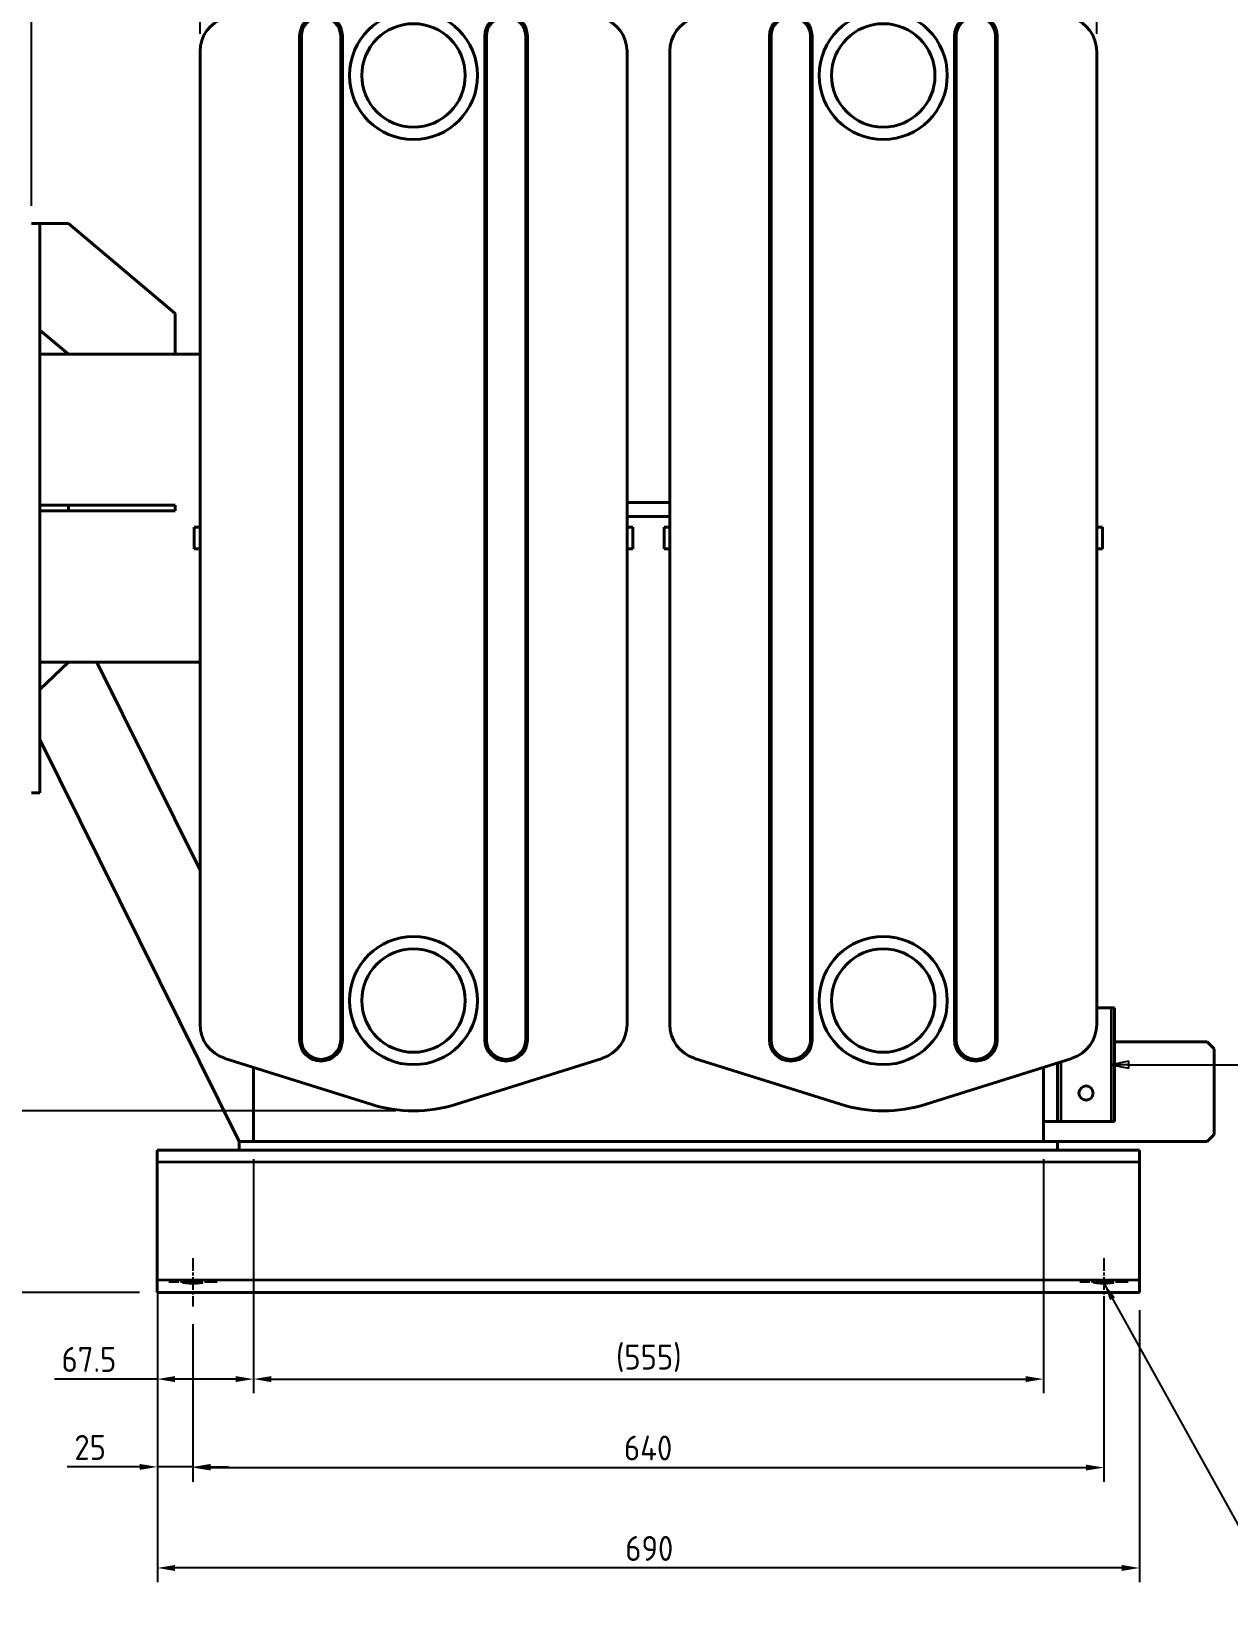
# Model space of a CAD drawing. Header units: millimetres. Extents: x 0 to 5945, y 0 to 4205.
# Drawn here: x 2093 to 2934, y 1028 to 2129 of the extents above; entities that cross this region are included whole.
import ezdxf

# ---------------------------------------------------------------- set-up
doc = ezdxf.new("R2010")
doc.units = ezdxf.units.MM
doc.header["$LTSCALE"] = 5
doc.linetypes.add('CHAIN', pattern=[0.3543, 0.2362, -0.0295, 0.0591, -0.0295])
for name, color, linetype, lineweight in [('가시적인 것(ISO)', 3, 'Continuous', 40), ('가시적인 좁은 것(ISO)', 3, 'Continuous', 35), ('기호(ISO)', 5, 'Continuous', 25), ('중심 표식(ISO)', 1, 'Continuous', 25), ('치수(ISO)', 2, 'Continuous', 25)]:
    doc.layers.add(name, color=color, linetype=linetype, lineweight=lineweight)
doc.styles.add('부품번호텍스트_PSTEK_POSCO', font='isocp.shx')
doc.styles.add('치수 텍스트_PSTEK_POSCO', font='isocp.shx')
doc.dimstyles.new('치수_PSTEK_POSCO', dxfattribs={"dimscale": 5, "dimtxt": 3.5, "dimasz": 2.5, "dimexe": 2, "dimexo": 2.5, "dimgap": 1, "dimtad": 1, "dimrnd": 1e-08, "dimdsep": 46, "dimtxsty": '치수 텍스트_PSTEK_POSCO', "dimcen": 0.09, "dimdle": 10, "dimclrd": 7, "dimclre": 7, "dimclrt": 2, "dimadec": 1, "dimazin": 2, "dimtfac": 1, "dimtmove": 0, "dimatfit": 3, "dimfxl": 0, "dimtolj": 1, "dimlwd": -1, "dimlwe": -1, "dimarcsym": 0})
doc.dimstyles.new('치수_PSTEK_POSCO$7', dxfattribs={"dimscale": 5, "dimtxt": 3.5, "dimasz": 2.5, "dimexe": 2, "dimexo": 2.5, "dimgap": 1, "dimtad": 1, "dimrnd": 1e-08, "dimdsep": 46, "dimtxsty": '치수 텍스트_PSTEK_POSCO', "dimcen": 0.09, "dimdle": 10, "dimclrd": 7, "dimclre": 7, "dimclrt": 2, "dimadec": 1, "dimazin": 2, "dimtfac": 1, "dimtmove": 0, "dimatfit": 3, "dimfxl": 0, "dimtolj": 1, "dimlwd": -1, "dimlwe": -1, "dimarcsym": 0})

# ---------------------------------------------------------------- blocks, each defined once
blk = doc.blocks.new('*D24')
at = {"layer": 'Defpoints', "color": 0}
for p in [(2249.2, 2488.7), (2249.2, 2340.9), (2093.2, 1993.7)]:
    blk.add_point(p, dxfattribs=at)
at = {"layer": '치수(ISO)', "color": 7}
for p, q in [((2093.2, 2006.2), (2093.2, 2498.7)), ((2105.7, 2488.7), (2236.7, 2488.7)), ((2249.2, 2353.4), (2249.2, 2498.7))]:
    blk.add_line(p, q, dxfattribs=at)
for points in [[(2105.7, 2490.8), (2105.7, 2486.6), (2093.2, 2488.7)], [(2236.7, 2490.8), (2236.7, 2486.6), (2249.2, 2488.7)]]:
    blk.add_solid(points, dxfattribs=at)
at = {"layer": '치수(ISO)', "color": 2, "insert": (2156.7, 2502.5), "char_height": 17.5, "attachment_point": 4, "style": '치수 텍스트_PSTEK_POSCO'}
blk.add_mtext('\\A1;156', dxfattribs=at)
blk = doc.blocks.new('*D32')
at = {"layer": 'Defpoints', "color": 0}
for p in [(2846.7, 1249.2), (2206.7, 1232.8), (2846.7, 1119.6)]:
    blk.add_point(p, dxfattribs=at)
at = {"layer": '치수(ISO)', "color": 7}
for p, q in [((2846.7, 1236.7), (2846.7, 1109.6)), ((2206.7, 1220.3), (2206.7, 1109.6)), ((2219.2, 1119.6), (2834.2, 1119.6))]:
    blk.add_line(p, q, dxfattribs=at)
for points in [[(2219.2, 1121.7), (2219.2, 1117.6), (2206.7, 1119.6)], [(2834.2, 1121.7), (2834.2, 1117.6), (2846.7, 1119.6)]]:
    blk.add_solid(points, dxfattribs=at)
at = {"layer": '치수(ISO)', "color": 2, "insert": (2509.5, 1133.4), "char_height": 17.5, "attachment_point": 4, "style": '치수 텍스트_PSTEK_POSCO'}
blk.add_mtext('\\A1;640', dxfattribs=at)
blk = doc.blocks.new('*D33')
at = {"layer": 'Defpoints', "color": 0}
for p in [(2181.7, 1242.7), (2871.7, 1242.7), (2181.7, 1049.1)]:
    blk.add_point(p, dxfattribs=at)
at = {"layer": '치수(ISO)', "color": 7}
for p, q in [((2181.7, 1230.2), (2181.7, 1039.1)), ((2871.7, 1230.2), (2871.7, 1039.1)), ((2859.2, 1049.1), (2194.2, 1049.1))]:
    blk.add_line(p, q, dxfattribs=at)
for points in [[(2194.2, 1051.2), (2194.2, 1047), (2181.7, 1049.1)], [(2859.2, 1051.2), (2859.2, 1047), (2871.7, 1049.1)]]:
    blk.add_solid(points, dxfattribs=at)
at = {"layer": '치수(ISO)', "color": 2, "insert": (2510.4, 1062.8), "char_height": 17.5, "attachment_point": 4, "style": '치수 텍스트_PSTEK_POSCO'}
blk.add_mtext('\\A1;690', dxfattribs=at)
blk = doc.blocks.new('*D34')
at = {"layer": 'Defpoints', "color": 0}
for p in [(2249.2, 1348.7), (2181.7, 1242.7), (2249.2, 1181.8)]:
    blk.add_point(p, dxfattribs=at)
at = {"layer": '치수(ISO)', "color": 7}
for p, q in [((2249.2, 1336.2), (2249.2, 1171.8)), ((2181.7, 1230.2), (2181.7, 1171.8)), ((2181.7, 1181.8), (2109.4, 1181.8)), ((2236.7, 1181.8), (2194.2, 1181.8))]:
    blk.add_line(p, q, dxfattribs=at)
for points in [[(2194.2, 1183.9), (2194.2, 1179.7), (2181.7, 1181.8)], [(2236.7, 1183.9), (2236.7, 1179.7), (2249.2, 1181.8)]]:
    blk.add_solid(points, dxfattribs=at)
at = {"layer": '치수(ISO)', "color": 2, "insert": (2114.4, 1195.6), "char_height": 17.5, "attachment_point": 4, "style": '치수 텍스트_PSTEK_POSCO'}
blk.add_mtext('\\A1;67.5', dxfattribs=at)
blk = doc.blocks.new('*D35')
at = {"layer": 'Defpoints', "color": 0}
for p in [(2249.2, 1348.7), (2804.2, 1348.7), (2804.2, 1181.8)]:
    blk.add_point(p, dxfattribs=at)
at = {"layer": '치수(ISO)', "color": 7}
for p, q in [((2249.2, 1336.2), (2249.2, 1171.8)), ((2804.2, 1336.2), (2804.2, 1171.8)), ((2261.7, 1181.8), (2791.7, 1181.8))]:
    blk.add_line(p, q, dxfattribs=at)
for points in [[(2261.7, 1183.9), (2261.7, 1179.7), (2249.2, 1181.8)], [(2791.7, 1183.9), (2791.7, 1179.7), (2804.2, 1181.8)]]:
    blk.add_solid(points, dxfattribs=at)
at = {"layer": '치수(ISO)', "color": 2, "insert": (2503.9, 1196.4), "char_height": 17.5, "attachment_point": 4, "style": '치수 텍스트_PSTEK_POSCO'}
blk.add_mtext('\\A1;(555)', dxfattribs=at)
blk = doc.blocks.new('*D36')
at = {"layer": 'Defpoints', "color": 0}
for p in [(2181.7, 1259.3), (2206.7, 1232.8), (2206.7, 1120.1)]:
    blk.add_point(p, dxfattribs=at)
at = {"layer": '치수(ISO)', "color": 7}
for p, q in [((2181.7, 1246.8), (2181.7, 1110.1)), ((2206.7, 1220.3), (2206.7, 1110.1)), ((2169.2, 1120.1), (2118.4, 1120.1)), ((2206.7, 1120.1), (2181.7, 1120.1)), ((2219.2, 1120.1), (2231.7, 1120.1))]:
    blk.add_line(p, q, dxfattribs=at)
for points in [[(2169.2, 1122.2), (2169.2, 1118), (2181.7, 1120.1)], [(2219.2, 1122.2), (2219.2, 1118), (2206.7, 1120.1)]]:
    blk.add_solid(points, dxfattribs=at)
at = {"layer": '치수(ISO)', "color": 2, "insert": (2123.4, 1133.8), "char_height": 17.5, "attachment_point": 4, "style": '치수 텍스트_PSTEK_POSCO'}
blk.add_mtext('\\A1;25', dxfattribs=at)
blk = doc.blocks.new('품번기호5')
at = {"layer": '기호(ISO)', "color": 7}
for p, q in [((572.83, 281.04), (570.33, 280.54)), ((572.83, 280.54), (570.33, 280.54)), ((570.33, 280.54), (572.83, 280.04)), ((572.83, 280.04), (572.83, 281.04)), ((572.83, 280.54), (602.37, 280.54))]:
    blk.add_line(p, q, dxfattribs=at)
at = {"layer": '기호(ISO)', "color": 7, "flags": 128}
blk.add_lwpolyline([(572.83, 281.04), (570.33, 280.54)], dxfattribs=at)
at = {"layer": '기호(ISO)'}
blk.add_circle((609.87, 280.54), 7.5, dxfattribs=at)
at = {"layer": '기호(ISO)', "color": 7}
blk.add_solid([(572.83, 281.04), (570.33, 280.54), (572.83, 280.04), (572.83, 281.04)], dxfattribs=at)
at = {"layer": '기호(ISO)', "color": 7, "insert": (609.87, 280.57), "char_height": 5, "attachment_point": 5, "style": '부품번호텍스트_PSTEK_POSCO'}
blk.add_mtext('2', dxfattribs=at)
blk = doc.blocks.new('*D73')
at = {"layer": 'Defpoints', "color": 0}
for p in [(1501.9, 1370.2), (2361.7, 1370.2), (2181.7, 1242.7)]:
    blk.add_point(p, dxfattribs=at)
at = {"layer": '치수(ISO)', "color": 7}
for p, q in [((2349.2, 1370.2), (1491.9, 1370.2)), ((1501.9, 1255.2), (1501.9, 1357.7)), ((2169.2, 1242.7), (1491.9, 1242.7))]:
    blk.add_line(p, q, dxfattribs=at)
for points in [[(1499.8, 1357.7), (1504, 1357.7), (1501.9, 1370.2)], [(1499.8, 1255.2), (1504, 1255.2), (1501.9, 1242.7)]]:
    blk.add_solid(points, dxfattribs=at)
at = {"layer": '치수(ISO)', "color": 2, "insert": (1488.2, 1283.4), "char_height": 17.5, "attachment_point": 4, "rotation": 90, "style": '치수 텍스트_PSTEK_POSCO'}
blk.add_mtext('\\A1;127.5', dxfattribs=at)
blk = doc.blocks.new('*D75')
at = {"layer": 'Defpoints', "color": 0}
for p in [(2841.7, 2250), (2211.7, 2114.4), (2841.7, 2114.4)]:
    blk.add_point(p, dxfattribs=at)
at = {"layer": '치수(ISO)', "color": 7}
for p, q in [((2211.7, 2126.9), (2211.7, 2260)), ((2841.7, 2126.9), (2841.7, 2260)), ((2224.2, 2250), (2829.2, 2250))]:
    blk.add_line(p, q, dxfattribs=at)
for points in [[(2224.2, 2252.1), (2224.2, 2247.9), (2211.7, 2250)], [(2829.2, 2252.1), (2829.2, 2247.9), (2841.7, 2250)]]:
    blk.add_solid(points, dxfattribs=at)
at = {"layer": '치수(ISO)', "color": 2, "insert": (2510.4, 2263.7), "char_height": 17.5, "attachment_point": 4, "style": '치수 텍스트_PSTEK_POSCO'}
blk.add_mtext('\\A1;630', dxfattribs=at)
blk = doc.blocks.new('*D76')
at = {"layer": 'Defpoints', "color": 0}
for p in [(2361.7, 2175.2), (1501.9, 1370.2), (2361.7, 1370.2)]:
    blk.add_point(p, dxfattribs=at)
at = {"layer": '치수(ISO)', "color": 7}
for p, q in [((2349.2, 2175.2), (1491.9, 2175.2)), ((1501.9, 2162.7), (1501.9, 1382.7)), ((2349.2, 1370.2), (1491.9, 1370.2))]:
    blk.add_line(p, q, dxfattribs=at)
for points in [[(1499.8, 2162.7), (1504, 2162.7), (1501.9, 2175.2)], [(1499.8, 1382.7), (1504, 1382.7), (1501.9, 1370.2)]]:
    blk.add_solid(points, dxfattribs=at)
at = {"layer": '치수(ISO)', "color": 2, "insert": (1488.2, 1756.6), "char_height": 17.5, "attachment_point": 4, "rotation": 90, "style": '치수 텍스트_PSTEK_POSCO'}
blk.add_mtext('\\A1;805', dxfattribs=at)

msp = doc.modelspace()

# ---------------------------------------------------------------- linework, layer by layer
at = {"layer": '가시적인 것(ISO)'}
for p, q in [((2281.668, 1420.221), (2281.668, 2125.221)), ((2282.859, 1420.221), (2282.859, 2125.221)), ((2310.476, 2125.221), (2310.476, 1420.221)), ((2311.668, 2125.221), (2311.668, 1420.221)), ((2411.668, 1420.221), (2411.668, 2125.221)), ((2412.859, 1420.221), (2412.859, 2125.221)), ((2440.476, 2125.221), (2440.476, 1420.221)), ((2441.668, 2125.221), (2441.668, 1420.221)), ((2611.668, 1420.221), (2611.668, 2125.221)), ((2612.859, 1420.221), (2612.859, 2125.221)), ((2640.476, 2125.221), (2640.476, 1420.221)), ((2641.668, 2125.221), (2641.668, 1420.221)), ((2741.668, 1420.221), (2741.668, 2125.221)), ((2742.859, 1420.221), (2742.859, 2125.221)), ((2770.476, 2125.221), (2770.476, 1420.221)), ((2771.668, 2125.221), (2771.668, 1420.221)), ((2211.668, 2114.449), (2211.668, 1430.994)), ((2511.668, 1430.994), (2511.668, 2114.449)), ((2541.668, 2114.449), (2541.668, 1430.994)), ((2841.668, 1430.994), (2841.668, 2114.449)), ((2099.168, 1993.721), (2093.168, 1993.721)), ((2099.168, 1993.721), (2099.168, 1993.711)), ((2119.168, 1993.721), (2099.168, 1993.721)), ((2099.168, 1795.721), (2099.168, 1993.711)), ((2194.168, 1930.534), (2119.168, 1993.721)), ((2194.168, 1901.871), (2194.168, 1930.534)), ((2099.168, 1918.721), (2119.168, 1901.871)), ((2119.168, 1901.871), (2099.168, 1901.871)), ((2119.168, 1901.871), (2194.168, 1901.871)), ((2211.668, 1901.871), (2194.168, 1901.871)), ((2099.168, 1795.721), (2119.168, 1795.721)), ((2099.168, 1793.721), (2099.168, 1795.721)), ((2119.168, 1795.721), (2194.168, 1795.721)), ((2119.168, 1795.721), (2119.168, 1791.721)), ((2194.168, 1795.721), (2194.168, 1791.721)), ((2541.668, 1797.721), (2511.668, 1797.721)), ((2099.168, 1791.721), (2099.168, 1793.721)), ((2119.168, 1791.721), (2099.168, 1791.721)), ((2099.168, 1593.721), (2099.168, 1791.721)), ((2194.168, 1791.721), (2119.168, 1791.721)), ((2541.668, 1787.721), (2511.668, 1787.721)), ((2211.668, 1780.221), (2207.668, 1780.221)), ((2207.668, 1765.221), (2207.668, 1780.221)), ((2211.668, 1780.221), (2211.668, 1765.221)), ((2511.668, 1780.221), (2515.668, 1780.221)), ((2511.668, 1780.221), (2511.668, 1765.221)), ((2515.668, 1765.221), (2515.668, 1780.221)), ((2541.668, 1780.221), (2537.668, 1780.221)), ((2537.668, 1765.221), (2537.668, 1780.221)), ((2541.668, 1780.221), (2541.668, 1765.221)), ((2841.668, 1780.221), (2845.668, 1780.221)), ((2841.668, 1780.221), (2841.668, 1765.221)), ((2845.668, 1765.221), (2845.668, 1780.221)), ((2211.668, 1765.221), (2207.668, 1765.221)), ((2511.668, 1765.221), (2515.668, 1765.221)), ((2541.668, 1765.221), (2537.668, 1765.221)), ((2841.668, 1765.221), (2845.668, 1765.221)), ((2119.168, 1685.571), (2099.168, 1666.168)), ((2119.168, 1685.571), (2099.168, 1685.571)), ((2139.168, 1685.571), (2119.168, 1685.571)), ((2211.668, 1539.304), (2139.168, 1685.571)), ((2211.668, 1685.571), (2139.168, 1685.571)), ((2099.168, 1631.168), (2239.168, 1348.721)), ((2099.168, 1593.721), (2093.168, 1593.721)), ((2851.668, 1442.721), (2841.668, 1442.721)), ((2851.668, 1442.721), (2854.168, 1442.721)), ((2854.168, 1442.721), (2854.168, 1362.721)), ((2854.168, 1418.721), (2919.168, 1418.721)), ((2919.168, 1418.721), (2924.168, 1413.721)), ((2924.168, 1413.721), (2924.168, 1353.721)), ((2229.15, 1407.151), (2331.597, 1374.85)), ((2249.168, 1348.721), (2249.168, 1400.839)), ((2391.738, 1374.85), (2494.185, 1407.151)), ((2559.15, 1407.151), (2661.597, 1374.85)), ((2721.738, 1374.85), (2824.185, 1407.151)), ((2804.168, 1348.721), (2804.168, 1400.839)), ((2814.168, 1362.721), (2814.168, 1403.992)), ((2804.168, 1362.721), (2814.168, 1362.721)), ((2816.668, 1362.721), (2814.168, 1362.721)), ((2816.668, 1362.721), (2851.668, 1362.721)), ((2854.168, 1362.721), (2851.668, 1362.721)), ((2814.168, 1348.721), (2239.168, 1348.721)), ((2239.168, 1342.721), (2239.168, 1348.721)), ((2814.168, 1348.721), (2919.168, 1348.721)), ((2814.168, 1342.721), (2814.168, 1348.721)), ((2924.168, 1353.721), (2919.168, 1348.721)), ((2181.668, 1342.721), (2181.668, 1341.074)), ((2871.668, 1342.721), (2181.668, 1342.721)), ((2181.668, 1337.089), (2181.668, 1341.074)), ((2181.668, 1337.089), (2181.668, 1334.11)), ((2181.668, 1334.11), (2181.668, 1326.141)), ((2871.668, 1341.074), (2871.668, 1342.721)), ((2871.668, 1341.074), (2871.668, 1337.089)), ((2871.668, 1334.11), (2871.668, 1337.089)), ((2871.668, 1326.141), (2871.668, 1334.11)), ((2181.668, 1326.141), (2181.668, 1259.302)), ((2871.668, 1259.302), (2871.668, 1326.141)), ((2181.668, 1259.302), (2181.668, 1251.332)), ((2871.668, 1251.332), (2871.668, 1259.302)), ((2181.668, 1251.332), (2181.668, 1248.353)), ((2181.668, 1244.369), (2181.668, 1248.353)), ((2181.668, 1244.369), (2181.668, 1242.721)), ((2871.668, 1248.353), (2871.668, 1251.332)), ((2871.668, 1248.353), (2871.668, 1244.369)), ((2871.668, 1242.721), (2871.668, 1244.369)), ((2871.668, 1242.721), (2181.668, 1242.721))]:
    msp.add_line(p, q, dxfattribs=at)
for centre, radius in [((2361.668, 2097.721), 45), ((2691.668, 2097.721), 45), ((2361.668, 2097.721), 36.34), ((2691.668, 2097.721), 36.34), ((2361.668, 1447.721), 45), ((2691.668, 1447.721), 45), ((2361.668, 1447.721), 36.34), ((2691.668, 1447.721), 36.34), ((2834.168, 1382.721), 5)]:
    msp.add_circle(centre, radius, dxfattribs=at)
for centre, radius, start, end in [((2236.668, 2114.449), 25, 107.5, 180), ((2296.668, 2125.221), 15, 0, 180), ((2296.668, 2125.221), 13.808, 0, 180), ((2426.668, 2125.221), 15, 0, 180), ((2426.668, 2125.221), 13.808, 0, 180), ((2486.668, 2114.449), 25, 0, 72.5), ((2566.668, 2114.449), 25, 107.5, 180), ((2626.668, 2125.221), 15, 0, 180), ((2626.668, 2125.221), 13.808, 0, 180), ((2756.668, 2125.221), 15, 0, 180), ((2756.668, 2125.221), 13.808, 0, 180), ((2816.668, 2114.449), 25, 0, 72.5), ((2236.668, 1430.994), 25, 180, 252.5), ((2486.668, 1430.994), 25, 287.5, 0), ((2566.668, 1430.994), 25, 180, 252.5), ((2816.668, 1430.994), 25, 287.5, 0), ((2296.668, 1420.221), 15, 180, 0), ((2296.668, 1420.221), 13.808, 180, 0), ((2426.668, 1420.221), 15, 180, 0), ((2426.668, 1420.221), 13.808, 180, 0), ((2626.668, 1420.221), 15, 180, 0), ((2626.668, 1420.221), 13.808, 180, 0), ((2756.668, 1420.221), 15, 180, 0), ((2756.668, 1420.221), 13.808, 180, 0), ((2361.668, 1470.221), 100, 252.5, 287.5), ((2691.668, 1470.221), 100, 252.5, 287.5)]:
    msp.add_arc(centre, radius, start, end, dxfattribs=at)
for centre in [(2206.668, 1249.784), (2846.668, 1249.784)]:
    msp.add_ellipse(centre, major_axis=(7, 0), ratio=0.08748866, dxfattribs=at)
at = {"layer": '가시적인 좁은 것(ISO)'}
for p, q in [((2281.668, 2125.221), (2282.859, 2125.221)), ((2311.668, 2125.221), (2310.476, 2125.221)), ((2411.668, 2125.221), (2412.859, 2125.221)), ((2441.668, 2125.221), (2440.476, 2125.221)), ((2611.668, 2125.221), (2612.859, 2125.221)), ((2641.668, 2125.221), (2640.476, 2125.221)), ((2741.668, 2125.221), (2742.859, 2125.221)), ((2771.668, 2125.221), (2770.476, 2125.221)), ((2851.668, 1442.721), (2851.668, 1362.721)), ((2281.668, 1420.221), (2282.859, 1420.221)), ((2311.668, 1420.221), (2310.476, 1420.221)), ((2411.668, 1420.221), (2412.859, 1420.221)), ((2441.668, 1420.221), (2440.476, 1420.221)), ((2611.668, 1420.221), (2612.859, 1420.221)), ((2641.668, 1420.221), (2640.476, 1420.221)), ((2741.668, 1420.221), (2742.859, 1420.221)), ((2771.668, 1420.221), (2770.476, 1420.221)), ((2816.668, 1362.721), (2816.668, 1404.781)), ((2871.668, 1334.11), (2181.668, 1334.11)), ((2871.668, 1251.332), (2181.668, 1251.332))]:
    msp.add_line(p, q, dxfattribs=at)
at = {"layer": '중심 표식(ISO)', "linetype": 'CHAIN', "ltscale": 7.567996}
for p, q in [((2206.668, 1266.811), (2206.668, 1232.757)), ((2846.668, 1266.811), (2846.668, 1232.757))]:
    msp.add_line(p, q, dxfattribs=at)
at = {"layer": '중심 표식(ISO)', "linetype": 'CHAIN', "ltscale": 7.55611}
for p, q in [((2223.668, 1249.784), (2189.668, 1249.784)), ((2863.668, 1249.784), (2829.668, 1249.784))]:
    msp.add_line(p, q, dxfattribs=at)

# ---------------------------------------------------------------- block references
at = {"layer": '기호(ISO)', "xscale": 5, "yscale": 5, "zscale": 5}
msp.add_blockref('품번기호5', (0, 0), dxfattribs=at)

# ---------------------------------------------------------------- dimensions: what is measured, and where the dimension line sits
at = {"layer": '치수(ISO)', "color": 7}
for base, p1, p2, angle, override, picture, middle in [((2249.168, 2488.721), (2093.168, 1993.721), (2249.168, 2340.921), 180, {"dimdec": 2, "dimtp": 0, "dimtm": 0, "dimtdec": 2, "dimtofl": 0, "dimatfit": 1}, '*D24', (2171.168, 2488.721)), ((2841.668, 2249.997), (2211.668, 2114.449), (2841.668, 2114.449), 180, {"dimdec": 2, "dimtp": 0, "dimtm": 0, "dimtdec": 2, "dimtofl": 0, "dimatfit": 1}, '*D75', (2526.668, 2249.997)), ((1501.916, 1370.221), (2361.668, 2175.221), (2361.668, 1370.221), 90, {"dimdec": 2, "dimtp": 0, "dimtm": 0, "dimtdec": 2, "dimtofl": 0, "dimatfit": 1}, '*D76', (1501.916, 1772.721)), ((1501.916, 1370.221), (2181.668, 1242.721), (2361.668, 1370.221), 90, {"dimdec": 2, "dimtp": 0, "dimtm": 0, "dimtdec": 2, "dimtofl": 0, "dimatfit": 1}, '*D73', (1501.916, 1306.471)), ((2206.668, 1120.083), (2181.668, 1259.302), (2206.668, 1232.757), 180, {"dimdec": 2, "dimtp": 0, "dimtm": 0, "dimtdec": 2, "dimtofl": 1, "dimatfit": 1}, '*D36', (2133.625, 1120.083)), ((2846.668, 1119.646), (2206.668, 1232.757), (2846.668, 1249.171), 180, {"dimdec": 2, "dimtp": 0, "dimtm": 0, "dimtdec": 2, "dimtofl": 0, "dimatfit": 1}, '*D32', (2526.668, 1119.646)), ((2181.668, 1049.086), (2871.668, 1242.721), (2181.668, 1242.721), 180, {"dimdec": 2, "dimtp": 0, "dimtm": 0, "dimtdec": 2, "dimtofl": 0, "dimatfit": 1}, '*D33', (2526.668, 1049.086))]:
    dim = msp.add_linear_dim(base=base, p1=p1, p2=p2, angle=angle, dimstyle='치수_PSTEK_POSCO', override=override, dxfattribs=at)
    dim.commit()
    dim.dimension.update_dxf_attribs({"geometry": picture, "text_midpoint": middle, "dimtype": 160})
dim = msp.add_linear_dim(base=(2249.168, 1181.821), p1=(2181.668, 1242.721), p2=(2249.168, 1348.721), dimstyle='치수_PSTEK_POSCO', override={"dimdec": 2, "dimtp": 0, "dimtm": 0, "dimtdec": 2, "dimtofl": 0, "dimatfit": 2}, dxfattribs=at)
dim.commit()
dim.dimension.update_dxf_attribs({"geometry": '*D34', "text_midpoint": (2133.625, 1181.821), "dimtype": 160})
dim = msp.add_linear_dim(base=(2804.168, 1181.821), p1=(2249.168, 1348.721), p2=(2804.168, 1348.721), text='(<>)', dimstyle='치수_PSTEK_POSCO', override={"dimgap": 1, "dimdec": 2, "dimtol": 0, "dimlim": 0, "dimtp": 0, "dimtm": 0, "dimtdec": 2, "dimtofl": 0, "dimatfit": 1}, dxfattribs=at)
dim.commit()
dim.dimension.update_dxf_attribs({"geometry": '*D35', "text_midpoint": (2526.668, 1181.821), "dimtype": 160})

# ---------------------------------------------------------------- leaders
at = {"layer": '기호(ISO)', "color": 7, "annotation_type": 0, "has_hookline": 1, "hookline_direction": 0, "text_width": 239.593}
msp.add_leader([(2846.668, 1249.171), (2969.626, 1027.54), (2982.126, 1027.54)], dimstyle='치수_PSTEK_POSCO$7', override={"dimtad": 0}, dxfattribs=at)

doc.saveas('drawing.dxf')
